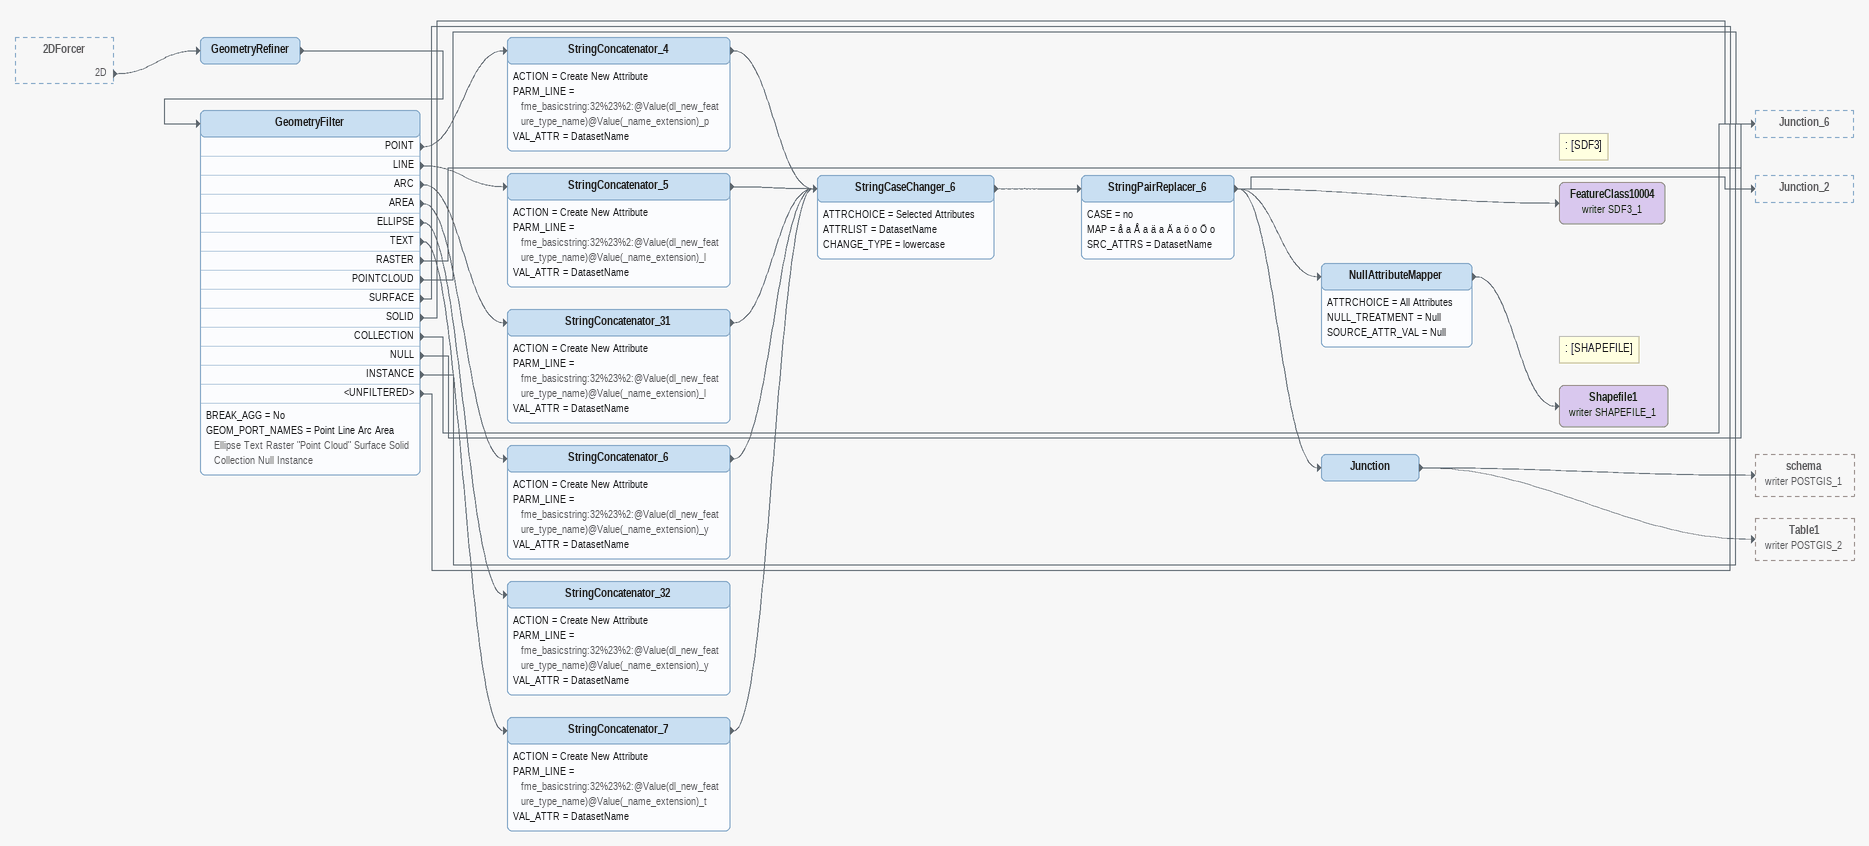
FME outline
2DForcer [outside]
    2D -> GeometryRefiner
GeometryRefiner
    -> GeometryFilter
GeometryFilter
    BREAK_AGG = No
    GEOM_PORT_NAMES = Point Line Arc Area Ellipse Text Raster "Point Cloud" Surface Solid Collection Null Instance
    POINT -> StringConcatenator_4
    LINE -> StringConcatenator_5
    ARC -> StringConcatenator_31
    AREA -> StringConcatenator_6
    ELLIPSE -> StringConcatenator_32
    TEXT -> StringConcatenator_7
    RASTER -> Junction_6
    POINTCLOUD -> Junction_6
    SURFACE -> Junction_6
    SOLID -> Junction_6
    COLLECTION -> Junction_6
    NULL -> Junction_6
    INSTANCE -> Junction_6
    <UNFILTERED> -> Junction_6
StringConcatenator_4
    ACTION = Create New Attribute
    PARM_LINE = fme_basicstring:32%23%2:@Value(dl_new_feature_type_name)@Value(_name_extension)_p
    VAL_ATTR = DatasetName
    -> StringCaseChanger_6
StringConcatenator_5
    ACTION = Create New Attribute
    PARM_LINE = fme_basicstring:32%23%2:@Value(dl_new_feature_type_name)@Value(_name_extension)_l
    VAL_ATTR = DatasetName
    -> StringCaseChanger_6
StringConcatenator_31
    ACTION = Create New Attribute
    PARM_LINE = fme_basicstring:32%23%2:@Value(dl_new_feature_type_name)@Value(_name_extension)_l
    VAL_ATTR = DatasetName
    -> StringCaseChanger_6
StringConcatenator_6
    ACTION = Create New Attribute
    PARM_LINE = fme_basicstring:32%23%2:@Value(dl_new_feature_type_name)@Value(_name_extension)_y
    VAL_ATTR = DatasetName
    -> StringCaseChanger_6
StringConcatenator_32
    ACTION = Create New Attribute
    PARM_LINE = fme_basicstring:32%23%2:@Value(dl_new_feature_type_name)@Value(_name_extension)_y
    VAL_ATTR = DatasetName
StringConcatenator_7
    ACTION = Create New Attribute
    PARM_LINE = fme_basicstring:32%23%2:@Value(dl_new_feature_type_name)@Value(_name_extension)_t
    VAL_ATTR = DatasetName
    -> StringCaseChanger_6
StringCaseChanger_6
    ATTRCHOICE = Selected Attributes
    ATTRLIST = DatasetName
    CHANGE_TYPE = lowercase
    -> StringPairReplacer_6
StringPairReplacer_6
    CASE = no
    MAP = å a Å a ä a Ä a ö o Ö o
    SRC_ATTRS = DatasetName
    -> NullAttributeMapper
    -> FeatureClass10004 (writer SDF3_1)
    -> Junction_2
    -> Junction
Note: : [SDF3]
FeatureClass10004 (writer SDF3_1)
NullAttributeMapper
    ATTRCHOICE = All Attributes
    NULL_TREATMENT = Null
    SOURCE_ATTR_VAL = Null
    -> Shapefile1 (writer SHAPEFILE_1)
Note: : [SHAPEFILE]
Shapefile1 (writer SHAPEFILE_1)
Junction
    -> schema (writer POSTGIS_1)
    -> Table1 (writer POSTGIS_2)
